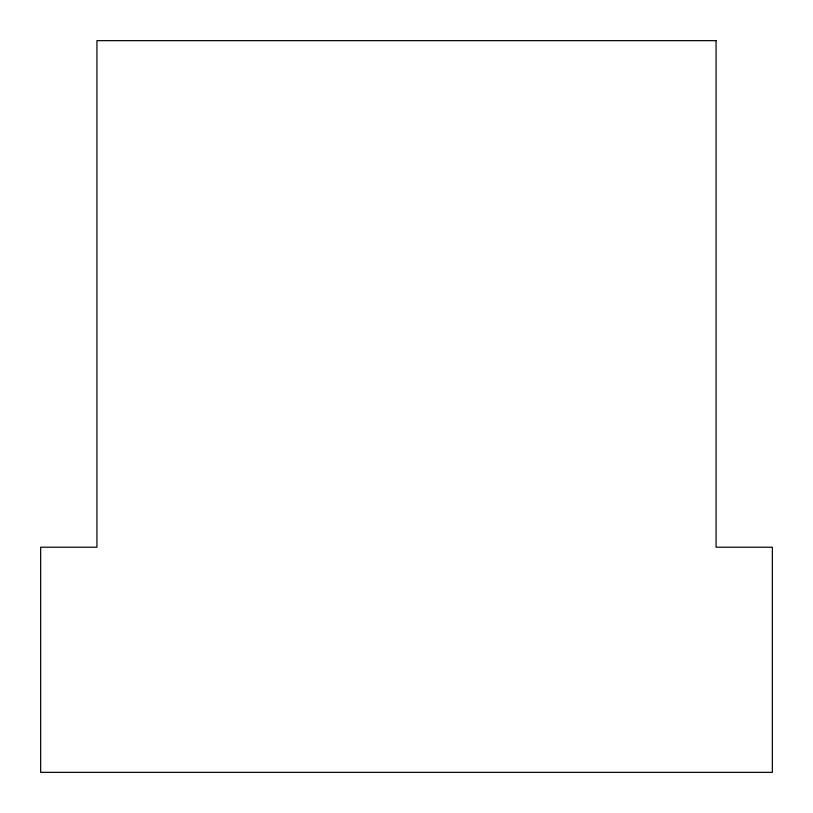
<?xml version="1.0" encoding="UTF-8"?>
<svg xmlns="http://www.w3.org/2000/svg" width="813" height="813" viewBox="0 0 813 813"><rect width="100%" height="100%" fill="white"/><g stroke="black" fill="none" stroke-linecap="round" stroke-linejoin="round"><path stroke-width="1.22" d="M716.07 40.65L96.93 40.65L96.93 547.21L40.65 547.21L40.65 772.35L772.35 772.35L772.35 547.21L716.07 547.21L716.07 40.65"/></g></svg>
